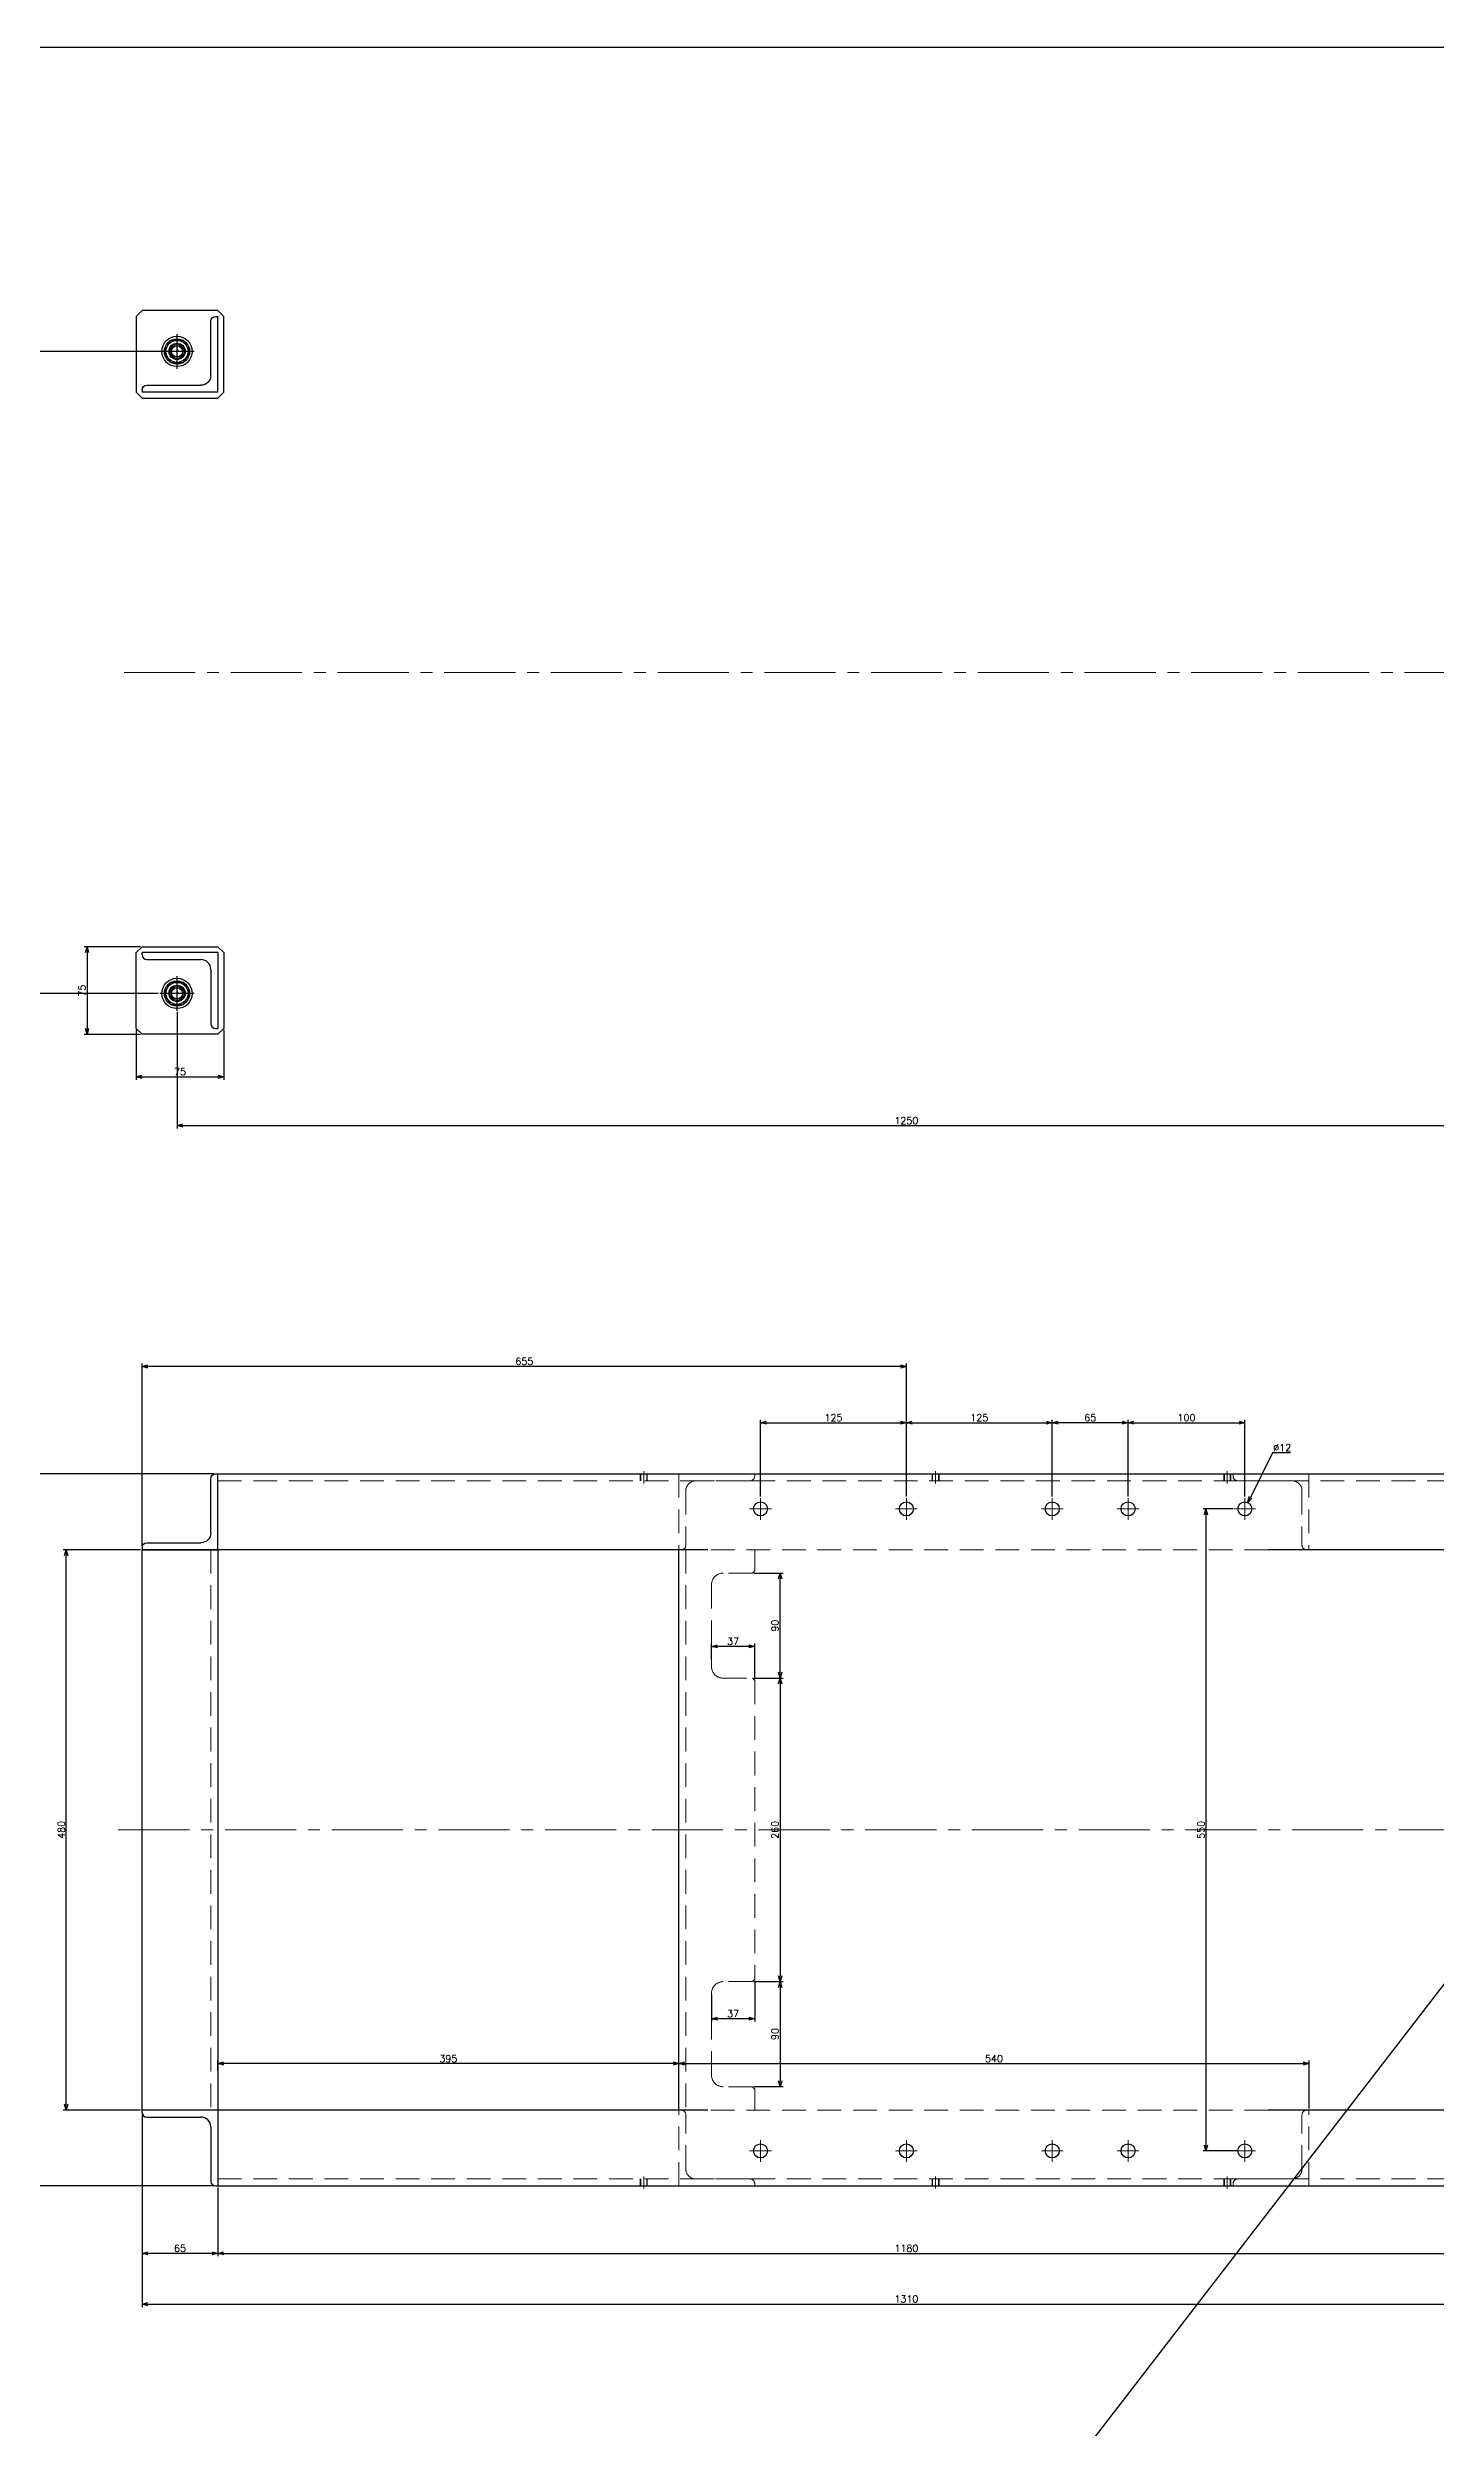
# Model space of a CAD drawing. Header units: millimetres. Extents: x 0 to 49006, y -7876 to 6995.
# Drawn here: x 4357 to 5547, y -2565 to -525 of the extents above; entities that cross this region are included whole.
import ezdxf

# ---------------------------------------------------------------- set-up
doc = ezdxf.new("R2010")
doc.units = ezdxf.units.MM
doc.header["$LTSCALE"] = 3.2
doc.header["$PDMODE"] = 99
doc.header["$PDSIZE"] = 1
doc.linetypes.add('CENTER2', pattern=[28.575, 19.05, -3.175, 3.175, -3.175])
doc.linetypes.add('HIDDEN', pattern=[9.525, 6.35, -3.175])
for name, color, linetype, lineweight in [('01_NORMAL', 7, 'Continuous', 25), ('04_HIDDEN', 2, 'HIDDEN', 13), ('05_CENTER', 4, 'CENTER2', 13), ('08_DIM', 3, 'Continuous', 13)]:
    doc.layers.add(name, color=color, linetype=linetype, lineweight=lineweight)
doc.layers.add('10_DRAFT', color=8, linetype='Continuous', lineweight=0, plot=False)
doc.styles.add('KANJI0', font='txt.shx', dxfattribs={"width": 0.9, "height": 30, "bigfont": 'bigfont'})
doc.styles.add('KSS_TXT', font='txt.shx', dxfattribs={"bigfont": 'extfont2.shx'})
doc.dimstyles.new('KSS_DIM', dxfattribs={"dimscale": 12, "dimtxt": 3, "dimasz": 2.5, "dimexe": 1.25, "dimexo": 0.625, "dimtad": 1, "dimdsep": 46, "dimtxsty": 'KSS_TXT', "dimblk": 'OPEN30', "dimcen": 0, "dimazin": 2, "dimtfac": 0.75, "dimtmove": 0, "dimatfit": 3, "dimldrblk": 'OPEN30', "dimfxl": 1.25, "dimtolj": 1, "dimarcsym": 0})
doc.dimstyles.new('KSS_DIM$3', dxfattribs={"dimscale": 12, "dimtxt": 3, "dimasz": 2.5, "dimexe": 1.25, "dimexo": 0.625, "dimtad": 1, "dimtih": 1, "dimtoh": 1, "dimdsep": 46, "dimtxsty": 'KSS_TXT', "dimblk": 'OPEN30', "dimcen": 0, "dimazin": 2, "dimtfac": 0.75, "dimtofl": 0, "dimtmove": 0, "dimatfit": 3, "dimldrblk": 'OPEN30', "dimfxl": 1.25, "dimtolj": 1, "dimarcsym": 0})

# ---------------------------------------------------------------- blocks, each defined once
blk = doc.blocks.new('A$C402B3D07_1_1')
at = {"color": 0}
for p, q in [((0, 0), (-65, 0)), ((-65, -2), (-65, 0)), ((0, 0), (0, -65)), ((-61, -6), (-14.5, -6)), ((-6, -14.5), (-6, -61)), ((-2, -65), (0, -65))]:
    blk.add_line(p, q, dxfattribs=at)
for centre, radius, start, end in [((-61, -2), 4, 180, 270), ((-14.5, -14.5), 8.5, 0, 90), ((-2, -61), 4, 180, 270)]:
    blk.add_arc(centre, radius, start, end, dxfattribs=at)
blk = doc.blocks.new('A$C64152858_1_1')
at = {"color": 0}
blk.add_line((-820, -180), (-820, 300), dxfattribs=at)
blk.add_line((-35, 300), (-35, 300))
for points in [[(-795, 300), (-1215, 300), (-1215, 365), (-35, 365), (-35, 300), (-315, 300)], [(-795, -180), (-1215, -180), (-1215, -245), (-35, -245), (-35, -180), (-315, -180)]]:
    blk.add_lwpolyline(points, dxfattribs=at)
for points in [[(-1280, 300), (-1215, 300), (-1215, -180), (-1280, -180)], [(-35, 300), (30, 300), (30, -180), (-35, -180)], [(30, 300), (580, 300), (580, 235), (30, 235)], [(340, 235), (405, 235), (405, -115), (340, -115)], [(580, 235), (645, 235), (645, -115), (580, -115)], [(30, -180), (580, -180), (580, -115), (30, -115)]]:
    blk.add_lwpolyline(points, close=True, dxfattribs=at)
for centre in [(-750, 335), (-625, 335), (-500, 335), (-435, 335), (-335, 335), (0, 135), (370, 135), (0, -15), (370, -15), (-750, -215), (-625, -215), (-500, -215), (-435, -215), (-335, -215)]:
    blk.add_circle(centre, 6, dxfattribs=at)
at = {"layer": '04_HIDDEN'}
for p, q in [((-1215, 359), (-35, 359)), ((-853, 359), (-853, 365)), ((-852.5, 359), (-852.5, 365)), ((-847.5, 359), (-847.5, 365)), ((-847, 359), (-847, 365)), ((-603, 359), (-603, 365)), ((-602.5, 359), (-602.5, 365)), ((-597.5, 359), (-597.5, 365)), ((-597, 359), (-597, 365)), ((-353, 359), (-353, 365)), ((-352.5, 359), (-352.5, 365)), ((-347.5, 359), (-347.5, 365)), ((-347, 359), (-347, 365)), ((-103, 359), (-103, 365)), ((-102.5, 359), (-102.5, 365)), ((-97.5, 359), (-97.5, 365)), ((-97, 359), (-97, 365)), ((-1221, 300), (-1221, -180)), ((-814, 300), (-814, -180)), ((-755, 300), (-755, 282)), ((24, 300), (24, -180)), ((-792, 270), (-792, 200)), ((-757, 280), (-782, 280)), ((-755, 282), (-757, 280)), ((30, 241), (580, 241)), ((346, 235), (346, -115)), ((586, 235), (586, -115)), ((-792, -150), (-792, -80)), ((30, -121), (580, -121)), ((-757, -160), (-782, -160)), ((-757, -160), (-755, -162)), ((-755, -162), (-755, -180)), ((-1215, -239), (-35, -239)), ((-853, -239), (-853, -245)), ((-852.5, -239), (-852.5, -245)), ((-847.5, -239), (-847.5, -245)), ((-847, -239), (-847, -245)), ((-603, -239), (-603, -245)), ((-602.5, -239), (-602.5, -245)), ((-597.5, -239), (-597.5, -245)), ((-597, -239), (-597, -245)), ((-353, -239), (-353, -245)), ((-352.5, -239), (-352.5, -245)), ((-347.5, -239), (-347.5, -245)), ((-347, -239), (-347, -245)), ((-103, -239), (-103, -245)), ((-102.5, -239), (-102.5, -245)), ((-97.5, -239), (-97.5, -245)), ((-97, -239), (-97, -245))]:
    blk.add_line(p, q, dxfattribs=at)
for points in [[(-315, 300), (-795, 300)], [(-782, 190), (-757, 190), (-755, 188), (-755, -68), (-757, -70), (-782, -70)], [(-315, -180), (-795, -180)]]:
    blk.add_lwpolyline(points, dxfattribs=at)
for centre, start, end in [((-782, 270), 90, 180), ((-782, 200), 180, 270), ((-782, -80), 90, 180), ((-782, -150), 180, 270)]:
    blk.add_arc(centre, 10, start, end, dxfattribs=at)
at = {"layer": '05_CENTER'}
for p, q in [((-850, 356.8), (-850, 367.2)), ((-600, 356.8), (-600, 367.2)), ((-350, 356.8), (-350, 367.2)), ((-100, 356.8), (-100, 367.2)), ((-740.7, 335), (-759.3, 335)), ((-750, 325.7), (-750, 344.3)), ((-615.7, 335), (-634.3, 335)), ((-625, 325.7), (-625, 344.3)), ((-490.7, 335), (-509.3, 335)), ((-500, 325.7), (-500, 344.3)), ((-425.7, 335), (-444.3, 335)), ((-435, 325.7), (-435, 344.3)), ((-325.7, 335), (-344.3, 335)), ((-335, 325.7), (-335, 344.3)), ((0, 125.7), (0, 144.3)), ((370, 125.7), (370, 144.3)), ((9.3, 135), (-9.3, 135)), ((379.3, 135), (360.7, 135)), ((-1300.3, 60), (668.5, 60)), ((9.3, -15), (-9.3, -15)), ((0, -24.3), (0, -5.7)), ((379.3, -15), (360.7, -15)), ((370, -24.3), (370, -5.7)), ((-740.7, -215), (-759.3, -215)), ((-750, -205.7), (-750, -224.3)), ((-615.7, -215), (-634.3, -215)), ((-625, -205.7), (-625, -224.3)), ((-490.7, -215), (-509.3, -215)), ((-500, -205.7), (-500, -224.3)), ((-425.7, -215), (-444.3, -215)), ((-435, -205.7), (-435, -224.3)), ((-325.7, -215), (-344.3, -215)), ((-335, -205.7), (-335, -224.3)), ((-850, -236.8), (-850, -247.2)), ((-600, -236.8), (-600, -247.2)), ((-350, -236.8), (-350, -247.2)), ((-100, -236.8), (-100, -247.2))]:
    blk.add_line(p, q, dxfattribs=at)
at = {"rotation": 180}
for p in [(-35, 300), (580, 235)]:
    blk.add_blockref('A$C402B3D07_1_1', p, dxfattribs=at)
at = {"xscale": -1}
for p in [(580, -115), (-35, -180)]:
    blk.add_blockref('A$C402B3D07_1_1', p, dxfattribs=at)
at = {"layer": '01_NORMAL', "xscale": -1, "rotation": 180}
blk.add_blockref('A$C402B3D07_1_1', (-1215, 300), dxfattribs=at)
at = {"layer": '01_NORMAL'}
blk.add_blockref('A$C402B3D07_1_1', (-1215, -180), dxfattribs=at)
at = {"layer": '04_HIDDEN', "xscale": -1}
blk.add_blockref('A$C402B3D07_1_1', (-820, 365), dxfattribs=at)
at = {"layer": '04_HIDDEN'}
blk.add_blockref('A$C402B3D07_1_1', (-280, 365), dxfattribs=at)
at = {"layer": '04_HIDDEN', "rotation": 180}
blk.add_blockref('A$C402B3D07_1_1', (-820, -245), dxfattribs=at)
at = {"layer": '04_HIDDEN', "xscale": -1, "rotation": 180}
blk.add_blockref('A$C402B3D07_1_1', (-280, -245), dxfattribs=at)
blk = doc.blocks.new('12b_1_1_1_1')
at = {"color": 0, "linetype": 'CENTER2'}
for p, q in [((14.8, 0), (-14.8, 0)), ((0, -14.8), (0, 14.8))]:
    blk.add_line(p, q, dxfattribs=at)
at = {"color": 0}
for p, q in [((-5.5, 9.5), (-10.9, 0)), ((-10.9, 0), (-5.5, -9.5)), ((5.5, 9.5), (-5.5, 9.5)), ((11, 0), (5.5, 9.5)), ((5.5, -9.5), (11, 0)), ((-5.5, -9.5), (5.5, -9.5))]:
    blk.add_line(p, q, dxfattribs=at)
for radius in [13, 10.8, 9.48, 6, 4.75]:
    blk.add_circle((0, 0), radius, dxfattribs=at)
at = {"layer": '10_DRAFT', "linetype": 'CENTER2', "style": 'KANJI0', "width": 0.82}
blk.add_text('Ｍ１２', height=1.5, dxfattribs=at).set_placement((0.3, 0.1))
blk = doc.blocks.new('A$C61410F50_1_1')
at = {"color": 0}
for points in [[(-30, 510), (35, 510), (40, 515), (40, 580), (35, 585), (-30, 585), (-35, 580), (-35, 515)], [(1215, 510), (1280, 510), (1285, 515), (1285, 580), (1280, 585), (1215, 585), (1210, 580), (1210, 515)], [(1830, 445), (1895, 445), (1900, 450), (1900, 515), (1895, 520), (1830, 520), (1825, 515), (1825, 450)], [(1830, 105), (1895, 105), (1900, 100), (1900, 35), (1895, 30), (1830, 30), (1825, 35), (1825, 100)], [(-30, 40), (35, 40), (40, 35), (40, -30), (35, -35), (-30, -35), (-35, -30), (-35, 35)], [(1215, 40), (1280, 40), (1285, 35), (1285, -30), (1280, -35), (1215, -35), (1210, -30), (1210, 35)]]:
    blk.add_lwpolyline(points, close=True, dxfattribs=at)
for centre in [(0, 550), (1250, 550), (1865, 485), (1865, 65), (0, 0), (1250, 0)]:
    blk.add_circle(centre, 7, dxfattribs=at)
at = {"layer": '05_CENTER'}
for p, q in [((0, 560.3), (0, 539.7)), ((1250, 560.3), (1250, 539.7)), ((10.3, 550), (-10.3, 550)), ((1260.3, 550), (1239.7, 550)), ((1865, 495.3), (1865, 474.7)), ((1875.3, 485), (1854.7, 485)), ((-45.3, 275), (1898.5, 275)), ((1875.3, 65), (1854.7, 65)), ((1865, 54.7), (1865, 75.3)), ((10.3, 0), (-10.3, 0)), ((0, -10.3), (0, 10.3)), ((1250, -10.3), (1250, 10.3)), ((1260.3, 0), (1239.7, 0))]:
    blk.add_line(p, q, dxfattribs=at)
at = {"xscale": -1, "rotation": 180}
blk.add_blockref('A$C402B3D07_1_1', (35, 515), dxfattribs=at)
at = {"rotation": 180}
for p in [(1215, 515), (1830, 450)]:
    blk.add_blockref('A$C402B3D07_1_1', p, dxfattribs=at)
at = {"xscale": -1}
for p in [(1830, 100), (1215, 35)]:
    blk.add_blockref('A$C402B3D07_1_1', p, dxfattribs=at)
blk.add_blockref('A$C402B3D07_1_1', (35, 35))
blk = doc.blocks.new('_Open30')
at = {"color": 0, "linetype": 'ByBlock', "lineweight": -2}
for p, q in [((-1, 0.27), (0, 0)), ((0, 0), (-1, -0.27)), ((0, 0), (-1, 0))]:
    blk.add_line(p, q, dxfattribs=at)
blk = doc.blocks.new('*D900')
at = {"layer": '08_DIM', "color": 0, "lineweight": -2, "transparency": 16777216}
for p, q in [((4456.7, -785.5), (4341.2, -785.5)), ((4343.7, -1330.5), (4343.7, -790.5)), ((4452.2, -1335.5), (4341.2, -1335.5))]:
    blk.add_line(p, q, dxfattribs=at)
at = {"layer": 'Defpoints', "color": 0, "transparency": 16777216}
for p in [(4343.7, -785.5), (4457.9, -785.5), (4453.5, -1335.5)]:
    blk.add_point(p, dxfattribs=at)
at = {"layer": '08_DIM', "color": 0, "lineweight": -2, "transparency": 16777216, "xscale": 5, "yscale": 5, "zscale": 5}
for p, rotation in [((4343.7, -785.5), 90), ((4343.7, -1335.5), 270)]:
    blk.add_blockref('_Open30', p, dxfattribs=dict(at, rotation=rotation))
at = {"layer": '08_DIM', "color": 0, "transparency": 16777216, "insert": (4339.5, -1060.5), "char_height": 6, "attachment_point": 5, "rotation": 90, "style": 'KSS_TXT'}
blk.add_mtext('\\A1;550', dxfattribs=at)
blk = doc.blocks.new('*D901')
at = {"layer": '08_DIM', "color": 0, "lineweight": -2, "transparency": 16777216}
for p, q in [((4468.3, -1351.5), (4468.3, -1451.1)), ((5718.3, -1347), (5718.3, -1451.1)), ((4473.3, -1448.6), (5713.3, -1448.6))]:
    blk.add_line(p, q, dxfattribs=at)
at = {"layer": 'Defpoints', "color": 0, "transparency": 16777216}
for p in [(5718.3, -1345.8), (4468.3, -1350.2), (5718.3, -1448.6)]:
    blk.add_point(p, dxfattribs=at)
at = {"layer": '08_DIM', "color": 0, "lineweight": -2, "transparency": 16777216, "xscale": 5, "yscale": 5, "zscale": 5, "rotation": 180}
blk.add_blockref('_Open30', (4468.3, -1448.6), dxfattribs=at)
at = {"layer": '08_DIM', "color": 0, "lineweight": -2, "transparency": 16777216, "xscale": 5, "yscale": 5, "zscale": 5}
blk.add_blockref('_Open30', (5718.3, -1448.6), dxfattribs=at)
at = {"layer": '08_DIM', "color": 0, "transparency": 16777216, "insert": (5093.3, -1444.4), "char_height": 6, "attachment_point": 5, "style": 'KSS_TXT'}
blk.add_mtext('\\A1;1250', dxfattribs=at)
blk = doc.blocks.new('*D904')
at = {"layer": '08_DIM', "color": 0, "lineweight": -2, "transparency": 16777216}
for p, q in [((4437, -1295.5), (4388.7, -1295.5)), ((4391.2, -1300.5), (4391.2, -1365.5)), ((4437, -1370.5), (4388.7, -1370.5))]:
    blk.add_line(p, q, dxfattribs=at)
at = {"layer": 'Defpoints', "color": 0, "transparency": 16777216}
for p in [(4438.3, -1295.5), (4391.2, -1370.5), (4438.3, -1370.5)]:
    blk.add_point(p, dxfattribs=at)
at = {"layer": '08_DIM', "color": 0, "lineweight": -2, "transparency": 16777216, "xscale": 5, "yscale": 5, "zscale": 5}
for p, rotation in [((4391.2, -1295.5), 90), ((4391.2, -1370.5), 270)]:
    blk.add_blockref('_Open30', p, dxfattribs=dict(at, rotation=rotation))
at = {"layer": '08_DIM', "color": 0, "transparency": 16777216, "insert": (4386.9, -1333), "char_height": 6, "attachment_point": 5, "rotation": 90, "style": 'KSS_TXT'}
blk.add_mtext('\\A1;75', dxfattribs=at)
blk = doc.blocks.new('*D905')
at = {"layer": '08_DIM', "color": 0, "lineweight": -2, "transparency": 16777216}
for p, q in [((4433.3, -1366.7), (4433.3, -1409.4)), ((4508.3, -1366.7), (4508.3, -1409.4)), ((4438.3, -1406.9), (4503.3, -1406.9))]:
    blk.add_line(p, q, dxfattribs=at)
at = {"layer": 'Defpoints', "color": 0, "transparency": 16777216}
for p in [(4433.3, -1365.5), (4508.3, -1365.5), (4508.3, -1406.9)]:
    blk.add_point(p, dxfattribs=at)
at = {"layer": '08_DIM', "color": 0, "lineweight": -2, "transparency": 16777216, "xscale": 5, "yscale": 5, "zscale": 5, "rotation": 180}
blk.add_blockref('_Open30', (4433.3, -1406.9), dxfattribs=at)
at = {"layer": '08_DIM', "color": 0, "lineweight": -2, "transparency": 16777216, "xscale": 5, "yscale": 5, "zscale": 5}
blk.add_blockref('_Open30', (4508.3, -1406.9), dxfattribs=at)
at = {"layer": '08_DIM', "color": 0, "transparency": 16777216, "insert": (4470.8, -1402.6), "char_height": 6, "attachment_point": 5, "style": 'KSS_TXT'}
blk.add_mtext('\\A1;75', dxfattribs=at)
blk = doc.blocks.new('*D906')
at = {"layer": '08_DIM', "color": 0, "lineweight": -2, "transparency": 16777216}
for p, q in [((4437, -1812), (4370.8, -1812)), ((4373.3, -2287), (4373.3, -1817)), ((4437, -2292), (4370.8, -2292))]:
    blk.add_line(p, q, dxfattribs=at)
at = {"layer": 'Defpoints', "color": 0, "transparency": 16777216}
for p in [(4373.3, -1812), (4438.3, -1812), (4438.3, -2292)]:
    blk.add_point(p, dxfattribs=at)
at = {"layer": '08_DIM', "color": 0, "lineweight": -2, "transparency": 16777216, "xscale": 5, "yscale": 5, "zscale": 5}
for p, rotation in [((4373.3, -1812), 90), ((4373.3, -2292), 270)]:
    blk.add_blockref('_Open30', p, dxfattribs=dict(at, rotation=rotation))
at = {"layer": '08_DIM', "color": 0, "transparency": 16777216, "insert": (4369.1, -2052), "char_height": 6, "attachment_point": 5, "rotation": 90, "style": 'KSS_TXT'}
blk.add_mtext('\\A1;480', dxfattribs=at)
blk = doc.blocks.new('*D907')
at = {"layer": '08_DIM', "color": 0, "lineweight": -2, "transparency": 16777216}
for p, q in [((4500, -1747), (4310.8, -1747)), ((4313.3, -2352), (4313.3, -1752)), ((4500, -2357), (4310.8, -2357))]:
    blk.add_line(p, q, dxfattribs=at)
at = {"layer": 'Defpoints', "color": 0, "transparency": 16777216}
for p in [(4313.3, -1747), (4501.3, -1747), (4501.3, -2357)]:
    blk.add_point(p, dxfattribs=at)
at = {"layer": '08_DIM', "color": 0, "lineweight": -2, "transparency": 16777216, "xscale": 5, "yscale": 5, "zscale": 5}
for p, rotation in [((4313.3, -1747), 90), ((4313.3, -2357), 270)]:
    blk.add_blockref('_Open30', p, dxfattribs=dict(at, rotation=rotation))
at = {"layer": '08_DIM', "color": 0, "transparency": 16777216, "insert": (4309, -2052), "char_height": 6, "attachment_point": 5, "rotation": 90, "style": 'KSS_TXT'}
blk.add_mtext('\\A1;610', dxfattribs=at)
blk = doc.blocks.new('*D908')
at = {"layer": '08_DIM', "color": 0, "lineweight": -2, "transparency": 16777216}
for p, q in [((5373, -1777), (5347.5, -1777)), ((5350, -1782), (5350, -2322)), ((5376.3, -2327), (5347.5, -2327))]:
    blk.add_line(p, q, dxfattribs=at)
at = {"layer": 'Defpoints', "color": 0, "transparency": 16777216}
for p in [(5374.3, -1777), (5350, -2327), (5377.6, -2327)]:
    blk.add_point(p, dxfattribs=at)
at = {"layer": '08_DIM', "color": 0, "lineweight": -2, "transparency": 16777216, "xscale": 5, "yscale": 5, "zscale": 5}
for p, rotation in [((5350, -1777), 90), ((5350, -2327), 270)]:
    blk.add_blockref('_Open30', p, dxfattribs=dict(at, rotation=rotation))
at = {"layer": '08_DIM', "color": 0, "transparency": 16777216, "insert": (5345.8, -2052), "char_height": 6, "attachment_point": 5, "rotation": 90, "style": 'KSS_TXT'}
blk.add_mtext('\\A1;550', dxfattribs=at)
blk = doc.blocks.new('*D909')
at = {"layer": '08_DIM', "color": 0, "lineweight": -2, "transparency": 16777216}
for p, q in [((4968.3, -1766.4), (4968.3, -1700.7)), ((4973.3, -1703.2), (5088.3, -1703.2)), ((5093.3, -1766.4), (5093.3, -1700.7))]:
    blk.add_line(p, q, dxfattribs=at)
at = {"layer": 'Defpoints', "color": 0, "transparency": 16777216}
for p in [(5093.3, -1703.2), (4968.3, -1767.7), (5093.3, -1767.7)]:
    blk.add_point(p, dxfattribs=at)
at = {"layer": '08_DIM', "color": 0, "lineweight": -2, "transparency": 16777216, "xscale": 5, "yscale": 5, "zscale": 5, "rotation": 180}
blk.add_blockref('_Open30', (4968.3, -1703.2), dxfattribs=at)
at = {"layer": '08_DIM', "color": 0, "lineweight": -2, "transparency": 16777216, "xscale": 5, "yscale": 5, "zscale": 5}
blk.add_blockref('_Open30', (5093.3, -1703.2), dxfattribs=at)
at = {"layer": '08_DIM', "color": 0, "transparency": 16777216, "insert": (5030.8, -1699), "char_height": 6, "attachment_point": 5, "style": 'KSS_TXT'}
blk.add_mtext('\\A1;125', dxfattribs=at)
blk = doc.blocks.new('*D910')
at = {"layer": '08_DIM', "color": 0, "lineweight": -2, "transparency": 16777216}
for p, q in [((5093.3, -1766.4), (5093.3, -1700.7)), ((5098.3, -1703.2), (5213.3, -1703.2)), ((5218.3, -1766.4), (5218.3, -1700.7))]:
    blk.add_line(p, q, dxfattribs=at)
at = {"layer": 'Defpoints', "color": 0, "transparency": 16777216}
for p in [(5218.3, -1703.2), (5093.3, -1767.7), (5218.3, -1767.7)]:
    blk.add_point(p, dxfattribs=at)
at = {"layer": '08_DIM', "color": 0, "lineweight": -2, "transparency": 16777216, "xscale": 5, "yscale": 5, "zscale": 5, "rotation": 180}
blk.add_blockref('_Open30', (5093.3, -1703.2), dxfattribs=at)
at = {"layer": '08_DIM', "color": 0, "lineweight": -2, "transparency": 16777216, "xscale": 5, "yscale": 5, "zscale": 5}
blk.add_blockref('_Open30', (5218.3, -1703.2), dxfattribs=at)
at = {"layer": '08_DIM', "color": 0, "transparency": 16777216, "insert": (5155.8, -1699), "char_height": 6, "attachment_point": 5, "style": 'KSS_TXT'}
blk.add_mtext('\\A1;125', dxfattribs=at)
blk = doc.blocks.new('*D911')
at = {"layer": '08_DIM', "color": 0, "lineweight": -2, "transparency": 16777216}
for p, q in [((4438.3, -1808.8), (4438.3, -1652.5)), ((5088.3, -1655), (4443.3, -1655)), ((5093.3, -1766.4), (5093.3, -1652.5))]:
    blk.add_line(p, q, dxfattribs=at)
at = {"layer": 'Defpoints', "color": 0, "transparency": 16777216}
for p in [(4438.3, -1655), (5093.3, -1767.7), (4438.3, -1810)]:
    blk.add_point(p, dxfattribs=at)
at = {"layer": '08_DIM', "color": 0, "lineweight": -2, "transparency": 16777216, "xscale": 5, "yscale": 5, "zscale": 5, "rotation": 180}
blk.add_blockref('_Open30', (4438.3, -1655), dxfattribs=at)
at = {"layer": '08_DIM', "color": 0, "lineweight": -2, "transparency": 16777216, "xscale": 5, "yscale": 5, "zscale": 5}
blk.add_blockref('_Open30', (5093.3, -1655), dxfattribs=at)
at = {"layer": '08_DIM', "color": 0, "transparency": 16777216, "insert": (4765.8, -1650.7), "char_height": 6, "attachment_point": 5, "style": 'KSS_TXT'}
blk.add_mtext('\\A1;655', dxfattribs=at)
blk = doc.blocks.new('*D912')
at = {"layer": '08_DIM', "color": 0, "lineweight": -2, "transparency": 16777216}
for p, q in [((4438.3, -2295.3), (4438.3, -2417.3)), ((4503.3, -2358.3), (4503.3, -2417.3)), ((4498.3, -2414.8), (4443.3, -2414.8))]:
    blk.add_line(p, q, dxfattribs=at)
at = {"layer": 'Defpoints', "color": 0, "transparency": 16777216}
for p in [(4438.3, -2294), (4503.3, -2357), (4438.3, -2414.8)]:
    blk.add_point(p, dxfattribs=at)
at = {"layer": '08_DIM', "color": 0, "lineweight": -2, "transparency": 16777216, "xscale": 5, "yscale": 5, "zscale": 5, "rotation": 180}
blk.add_blockref('_Open30', (4438.3, -2414.8), dxfattribs=at)
at = {"layer": '08_DIM', "color": 0, "lineweight": -2, "transparency": 16777216, "xscale": 5, "yscale": 5, "zscale": 5}
blk.add_blockref('_Open30', (4503.3, -2414.8), dxfattribs=at)
at = {"layer": '08_DIM', "color": 0, "transparency": 16777216, "insert": (4470.8, -2410.5), "char_height": 6, "attachment_point": 5, "style": 'KSS_TXT'}
blk.add_mtext('\\A1;65', dxfattribs=at)
blk = doc.blocks.new('*D913')
at = {"layer": '08_DIM', "color": 0, "lineweight": -2, "transparency": 16777216}
for p, q in [((4503.3, -2358.3), (4503.3, -2417.3)), ((5683.3, -2358.3), (5683.3, -2417.3)), ((4508.3, -2414.8), (5678.3, -2414.8))]:
    blk.add_line(p, q, dxfattribs=at)
at = {"layer": 'Defpoints', "color": 0, "transparency": 16777216}
for p in [(4503.3, -2357), (5683.3, -2357), (5683.3, -2414.8)]:
    blk.add_point(p, dxfattribs=at)
at = {"layer": '08_DIM', "color": 0, "lineweight": -2, "transparency": 16777216, "xscale": 5, "yscale": 5, "zscale": 5, "rotation": 180}
blk.add_blockref('_Open30', (4503.3, -2414.8), dxfattribs=at)
at = {"layer": '08_DIM', "color": 0, "lineweight": -2, "transparency": 16777216, "xscale": 5, "yscale": 5, "zscale": 5}
blk.add_blockref('_Open30', (5683.3, -2414.8), dxfattribs=at)
at = {"layer": '08_DIM', "color": 0, "transparency": 16777216, "insert": (5093.3, -2410.5), "char_height": 6, "attachment_point": 5, "style": 'KSS_TXT'}
blk.add_mtext('\\A1;1180', dxfattribs=at)
blk = doc.blocks.new('*D914')
at = {"layer": '08_DIM', "color": 0, "lineweight": -2, "transparency": 16777216}
for p, q in [((4438.3, -2295.3), (4438.3, -2460.8)), ((5748.3, -2295.3), (5748.3, -2460.8)), ((4443.3, -2458.3), (5743.3, -2458.3))]:
    blk.add_line(p, q, dxfattribs=at)
at = {"layer": 'Defpoints', "color": 0, "transparency": 16777216}
for p in [(4438.3, -2294), (5748.3, -2294), (5748.3, -2458.3)]:
    blk.add_point(p, dxfattribs=at)
at = {"layer": '08_DIM', "color": 0, "lineweight": -2, "transparency": 16777216, "xscale": 5, "yscale": 5, "zscale": 5, "rotation": 180}
blk.add_blockref('_Open30', (4438.3, -2458.3), dxfattribs=at)
at = {"layer": '08_DIM', "color": 0, "lineweight": -2, "transparency": 16777216, "xscale": 5, "yscale": 5, "zscale": 5}
blk.add_blockref('_Open30', (5748.3, -2458.3), dxfattribs=at)
at = {"layer": '08_DIM', "color": 0, "transparency": 16777216, "insert": (5093.3, -2454), "char_height": 6, "attachment_point": 5, "style": 'KSS_TXT'}
blk.add_mtext('\\A1;1310', dxfattribs=at)
blk = doc.blocks.new('*D926')
at = {"layer": '08_DIM', "color": 0, "lineweight": -2, "transparency": 16777216}
for p, q in [((5407.1, -1728.9), (5388.1, -1767.2)), ((5422.3, -1728.9), (5407.1, -1728.9))]:
    blk.add_line(p, q, dxfattribs=at)
at = {"layer": 'Defpoints', "color": 0, "transparency": 16777216}
for p in [(5385.9, -1771.6), (5380.6, -1782.4)]:
    blk.add_point(p, dxfattribs=at)
at = {"layer": '08_DIM', "color": 0, "lineweight": -2, "transparency": 16777216, "xscale": 5, "yscale": 5, "zscale": 5, "rotation": 243.6418526411408}
blk.add_blockref('_Open30', (5385.9, -1771.6), dxfattribs=at)
at = {"layer": '08_DIM', "color": 0, "transparency": 16777216, "insert": (5415.3, -1724.7), "char_height": 6, "attachment_point": 5, "style": 'KSS_TXT'}
blk.add_mtext('\\A1;%%C12', dxfattribs=at)
blk = doc.blocks.new('*D935')
at = {"layer": '08_DIM', "color": 0, "lineweight": -2, "transparency": 16777216}
for p, q in [((4898.3, -2256.9), (4898.3, -2249.6)), ((4903.3, -2252.1), (5433.3, -2252.1)), ((5438.3, -2290.8), (5438.3, -2249.6))]:
    blk.add_line(p, q, dxfattribs=at)
at = {"layer": 'Defpoints', "color": 0, "transparency": 16777216}
for p in [(4898.3, -2258.1), (5438.3, -2252.1), (5438.3, -2292)]:
    blk.add_point(p, dxfattribs=at)
at = {"layer": '08_DIM', "color": 0, "lineweight": -2, "transparency": 16777216, "xscale": 5, "yscale": 5, "zscale": 5, "rotation": 180}
blk.add_blockref('_Open30', (4898.3, -2252.1), dxfattribs=at)
at = {"layer": '08_DIM', "color": 0, "lineweight": -2, "transparency": 16777216, "xscale": 5, "yscale": 5, "zscale": 5}
blk.add_blockref('_Open30', (5438.3, -2252.1), dxfattribs=at)
at = {"layer": '08_DIM', "color": 0, "transparency": 16777216, "insert": (5168.3, -2247.9), "char_height": 6, "attachment_point": 5, "style": 'KSS_TXT'}
blk.add_mtext('\\A1;540', dxfattribs=at)
blk = doc.blocks.new('*D936')
at = {"layer": '08_DIM', "color": 0, "lineweight": -2, "transparency": 16777216}
for p, q in [((4503.3, -2257.9), (4503.3, -2249.6)), ((4893.3, -2252.1), (4508.3, -2252.1)), ((4898.3, -2256.9), (4898.3, -2249.6))]:
    blk.add_line(p, q, dxfattribs=at)
at = {"layer": 'Defpoints', "color": 0, "transparency": 16777216}
for p in [(4503.3, -2252.1), (4503.3, -2259.1), (4898.3, -2258.1)]:
    blk.add_point(p, dxfattribs=at)
at = {"layer": '08_DIM', "color": 0, "lineweight": -2, "transparency": 16777216, "xscale": 5, "yscale": 5, "zscale": 5, "rotation": 180}
blk.add_blockref('_Open30', (4503.3, -2252.1), dxfattribs=at)
at = {"layer": '08_DIM', "color": 0, "lineweight": -2, "transparency": 16777216, "xscale": 5, "yscale": 5, "zscale": 5}
blk.add_blockref('_Open30', (4898.3, -2252.1), dxfattribs=at)
at = {"layer": '08_DIM', "color": 0, "transparency": 16777216, "insert": (4700.8, -2247.9), "char_height": 6, "attachment_point": 5, "style": 'KSS_TXT'}
blk.add_mtext('\\A1;395', dxfattribs=at)
blk = doc.blocks.new('*D994')
at = {"layer": '08_DIM', "color": 0, "lineweight": -2, "transparency": 16777216}
for p, q in [((5218.3, -1766.4), (5218.3, -1700.7)), ((5278.3, -1703.2), (5223.3, -1703.2)), ((5283.3, -1766.4), (5283.3, -1700.7))]:
    blk.add_line(p, q, dxfattribs=at)
at = {"layer": 'Defpoints', "color": 0, "transparency": 16777216}
for p in [(5218.3, -1703.2), (5218.3, -1767.7), (5283.3, -1767.7)]:
    blk.add_point(p, dxfattribs=at)
at = {"layer": '08_DIM', "color": 0, "lineweight": -2, "transparency": 16777216, "xscale": 5, "yscale": 5, "zscale": 5, "rotation": 180}
blk.add_blockref('_Open30', (5218.3, -1703.2), dxfattribs=at)
at = {"layer": '08_DIM', "color": 0, "lineweight": -2, "transparency": 16777216, "xscale": 5, "yscale": 5, "zscale": 5}
blk.add_blockref('_Open30', (5283.3, -1703.2), dxfattribs=at)
at = {"layer": '08_DIM', "color": 0, "transparency": 16777216, "insert": (5250.8, -1699), "char_height": 6, "attachment_point": 5, "style": 'KSS_TXT'}
blk.add_mtext('\\A1;65', dxfattribs=at)
blk = doc.blocks.new('*D995')
at = {"layer": '08_DIM', "color": 0, "lineweight": -2, "transparency": 16777216}
for p, q in [((5283.3, -1766.4), (5283.3, -1700.7)), ((5288.3, -1703.2), (5378.3, -1703.2)), ((5383.3, -1766.4), (5383.3, -1700.7))]:
    blk.add_line(p, q, dxfattribs=at)
at = {"layer": 'Defpoints', "color": 0, "transparency": 16777216}
for p in [(5383.3, -1703.2), (5283.3, -1767.7), (5383.3, -1767.7)]:
    blk.add_point(p, dxfattribs=at)
at = {"layer": '08_DIM', "color": 0, "lineweight": -2, "transparency": 16777216, "xscale": 5, "yscale": 5, "zscale": 5, "rotation": 180}
blk.add_blockref('_Open30', (5283.3, -1703.2), dxfattribs=at)
at = {"layer": '08_DIM', "color": 0, "lineweight": -2, "transparency": 16777216, "xscale": 5, "yscale": 5, "zscale": 5}
blk.add_blockref('_Open30', (5383.3, -1703.2), dxfattribs=at)
at = {"layer": '08_DIM', "color": 0, "transparency": 16777216, "insert": (5333.3, -1699), "char_height": 6, "attachment_point": 5, "style": 'KSS_TXT'}
blk.add_mtext('\\A1;100', dxfattribs=at)
blk = doc.blocks.new('*D1180')
at = {"layer": '08_DIM', "color": 0, "lineweight": -2, "transparency": 16777216}
for p, q in [((4962.5, -1832), (4987.6, -1832)), ((4985.1, -1917), (4985.1, -1837)), ((4962.5, -1922), (4987.6, -1922))]:
    blk.add_line(p, q, dxfattribs=at)
at = {"layer": 'Defpoints', "color": 0, "transparency": 16777216}
for p in [(4961.3, -1832), (4985.1, -1832), (4961.3, -1922)]:
    blk.add_point(p, dxfattribs=at)
at = {"layer": '08_DIM', "color": 0, "lineweight": -2, "transparency": 16777216, "xscale": 5, "yscale": 5, "zscale": 5}
for p, rotation in [((4985.1, -1832), 90), ((4985.1, -1922), 270)]:
    blk.add_blockref('_Open30', p, dxfattribs=dict(at, rotation=rotation))
at = {"layer": '08_DIM', "color": 0, "transparency": 16777216, "insert": (4980.8, -1877), "char_height": 6, "attachment_point": 5, "rotation": 90, "style": 'KSS_TXT'}
blk.add_mtext('\\A1;90', dxfattribs=at)
blk = doc.blocks.new('*D1181')
at = {"layer": '08_DIM', "color": 0, "lineweight": -2, "transparency": 16777216}
for p, q in [((4962.5, -1922), (4987.6, -1922)), ((4985.1, -1927), (4985.1, -2177)), ((4962.5, -2182), (4987.6, -2182))]:
    blk.add_line(p, q, dxfattribs=at)
at = {"layer": 'Defpoints', "color": 0, "transparency": 16777216}
for p in [(4961.3, -1922), (4961.3, -2182), (4985.1, -2182)]:
    blk.add_point(p, dxfattribs=at)
at = {"layer": '08_DIM', "color": 0, "lineweight": -2, "transparency": 16777216, "xscale": 5, "yscale": 5, "zscale": 5}
for p, rotation in [((4985.1, -1922), 90), ((4985.1, -2182), 270)]:
    blk.add_blockref('_Open30', p, dxfattribs=dict(at, rotation=rotation))
at = {"layer": '08_DIM', "color": 0, "transparency": 16777216, "insert": (4980.8, -2052), "char_height": 6, "attachment_point": 5, "rotation": 90, "style": 'KSS_TXT'}
blk.add_mtext('\\A1;260', dxfattribs=at)
blk = doc.blocks.new('*D1182')
at = {"layer": '08_DIM', "color": 0, "lineweight": -2, "transparency": 16777216}
for p, q in [((4926.3, -1905.8), (4926.3, -1892.3)), ((4958.3, -1894.8), (4931.3, -1894.8)), ((4963.3, -1922.8), (4963.3, -1892.3))]:
    blk.add_line(p, q, dxfattribs=at)
at = {"layer": 'Defpoints', "color": 0, "transparency": 16777216}
for p in [(4926.3, -1894.8), (4926.3, -1907), (4963.3, -1924)]:
    blk.add_point(p, dxfattribs=at)
at = {"layer": '08_DIM', "color": 0, "lineweight": -2, "transparency": 16777216, "xscale": 5, "yscale": 5, "zscale": 5, "rotation": 180}
blk.add_blockref('_Open30', (4926.3, -1894.8), dxfattribs=at)
at = {"layer": '08_DIM', "color": 0, "lineweight": -2, "transparency": 16777216, "xscale": 5, "yscale": 5, "zscale": 5}
blk.add_blockref('_Open30', (4963.3, -1894.8), dxfattribs=at)
at = {"layer": '08_DIM', "color": 0, "transparency": 16777216, "insert": (4944.8, -1890.5), "char_height": 6, "attachment_point": 5, "style": 'KSS_TXT'}
blk.add_mtext('\\A1;37', dxfattribs=at)
blk = doc.blocks.new('*D1183')
at = {"layer": '08_DIM', "color": 0, "lineweight": -2, "transparency": 16777216}
for p, q in [((4962.5, -2182), (4987.6, -2182)), ((4985.1, -2187), (4985.1, -2267)), ((4962.5, -2272), (4987.6, -2272))]:
    blk.add_line(p, q, dxfattribs=at)
at = {"layer": 'Defpoints', "color": 0, "transparency": 16777216}
for p in [(4961.3, -2182), (4961.3, -2272), (4985.1, -2272)]:
    blk.add_point(p, dxfattribs=at)
at = {"layer": '08_DIM', "color": 0, "lineweight": -2, "transparency": 16777216, "xscale": 5, "yscale": 5, "zscale": 5}
for p, rotation in [((4985.1, -2182), 90), ((4985.1, -2272), 270)]:
    blk.add_blockref('_Open30', p, dxfattribs=dict(at, rotation=rotation))
at = {"layer": '08_DIM', "color": 0, "transparency": 16777216, "insert": (4980.8, -2227), "char_height": 6, "attachment_point": 5, "rotation": 90, "style": 'KSS_TXT'}
blk.add_mtext('\\A1;90', dxfattribs=at)
blk = doc.blocks.new('*D1184')
at = {"layer": '08_DIM', "color": 0, "lineweight": -2, "transparency": 16777216}
for p, q in [((4963.3, -2181.3), (4963.3, -2216.3)), ((4926.3, -2193.3), (4926.3, -2216.3)), ((4958.3, -2213.8), (4931.3, -2213.8))]:
    blk.add_line(p, q, dxfattribs=at)
at = {"layer": 'Defpoints', "color": 0, "transparency": 16777216}
for p in [(4963.3, -2180), (4926.3, -2192), (4926.3, -2213.8)]:
    blk.add_point(p, dxfattribs=at)
at = {"layer": '08_DIM', "color": 0, "lineweight": -2, "transparency": 16777216, "xscale": 5, "yscale": 5, "zscale": 5, "rotation": 180}
blk.add_blockref('_Open30', (4926.3, -2213.8), dxfattribs=at)
at = {"layer": '08_DIM', "color": 0, "lineweight": -2, "transparency": 16777216, "xscale": 5, "yscale": 5, "zscale": 5}
blk.add_blockref('_Open30', (4963.3, -2213.8), dxfattribs=at)
at = {"layer": '08_DIM', "color": 0, "transparency": 16777216, "insert": (4944.8, -2209.5), "char_height": 6, "attachment_point": 5, "style": 'KSS_TXT'}
blk.add_mtext('\\A1;37', dxfattribs=at)

msp = doc.modelspace()

# ---------------------------------------------------------------- linework, layer by layer
at = {"color": 3}
msp.add_line((6683.467, -718.644), (3580.615, -4743.512), dxfattribs=at)
msp.add_lwpolyline([(3155.604, -5393.441), (8710.086, -5393.441), (8710.086, -525.185), (3155.604, -525.185)], close=True, dxfattribs=at)

# ---------------------------------------------------------------- block references
for name, p in [('A$C61410F50_1_1', (4468.256, -1335.451)), ('12b_1_1_1_1', (4468.256, -785.451)), ('12b_1_1_1_1', (4468.256, -1335.451)), ('A$C64152858_1_1', (5718.256, -2112.026))]:
    msp.add_blockref(name, p)

# ---------------------------------------------------------------- dimensions: what is measured, and where the dimension line sits
at = {"layer": '08_DIM'}
for base, p1, p2, angle, picture, middle in [((4343.721, -785.451), (4453.489, -1335.451), (4457.915, -785.451), 90, '*D900', (4339.463, -1060.451)), ((5350.017, -2327.026), (5374.256, -1777.026), (5377.597, -2327.026), 270, '*D908', (5345.759, -2052.026))]:
    dim = msp.add_linear_dim(base=base, p1=p1, p2=p2, angle=angle, dimstyle='KSS_DIM', override={"dimscale": 2}, dxfattribs=at)
    dim.commit()
    dim.dimension.update_dxf_attribs({"geometry": picture, "text_midpoint": middle})
at = {"layer": '08_DIM', "color": 1}
for base, p1, p2, angle, picture, middle in [((4391.191, -1370.451), (4438.256, -1295.451), (4438.256, -1370.451), 90, '*D904', (4386.937, -1332.951)), ((4313.251, -1747.026), (4501.256, -2357.026), (4501.256, -1747.026), 270, '*D907', (4309.001, -2052.026)), ((4373.343, -1812.026), (4438.256, -2292.026), (4438.256, -1812.026), 270, '*D906', (4369.093, -2052.026)), ((4985.052, -1832.026), (4961.256, -1922.026), (4961.256, -1832.026), 90, '*D1180', (4980.802, -1877.026)), ((4985.052, -2182.026), (4961.256, -1922.026), (4961.256, -2182.026), 90, '*D1181', (4980.802, -2052.026)), ((4985.052, -2272.026), (4961.256, -2182.026), (4961.256, -2272.026), 90, '*D1183', (4980.802, -2227.026))]:
    dim = msp.add_linear_dim(base=base, p1=p1, p2=p2, angle=angle, dimstyle='KSS_DIM', override={"dimscale": 2}, dxfattribs=at)
    dim.commit()
    dim.dimension.update_dxf_attribs({"geometry": picture, "text_midpoint": middle})
at = {"layer": '08_DIM'}
for base, p1, p2, picture, middle in [((5718.256, -1448.609), (4468.256, -1350.217), (5718.256, -1345.792), '*D901', (5093.256, -1444.355)), ((5093.256, -1703.248), (4968.256, -1767.685), (5093.256, -1767.685), '*D909', (5030.756, -1698.994)), ((5218.256, -1703.248), (5093.256, -1767.685), (5218.256, -1767.685), '*D910', (5155.756, -1698.994)), ((5383.256, -1703.248), (5283.256, -1767.685), (5383.256, -1767.685), '*D995', (5333.256, -1698.998))]:
    dim = msp.add_linear_dim(base=base, p1=p1, p2=p2, dimstyle='KSS_DIM', override={"dimscale": 2}, dxfattribs=at)
    dim.commit()
    dim.dimension.update_dxf_attribs({"geometry": picture, "text_midpoint": middle})
at = {"layer": '08_DIM', "color": 1}
for base, p1, p2, picture, middle in [((4508.256, -1406.859), (4433.256, -1365.451), (4508.256, -1365.451), '*D905', (4470.756, -1402.605)), ((4438.256, -1654.989), (5093.256, -1767.685), (4438.256, -1810.026), '*D911', (4765.756, -1650.731)), ((5218.256, -1703.248), (5283.256, -1767.685), (5218.256, -1767.685), '*D994', (5250.756, -1698.994)), ((4926.256, -1894.797), (4963.256, -1924.026), (4926.256, -1907.026), '*D1182', (4944.756, -1890.547)), ((4926.256, -2213.758), (4963.256, -2180.026), (4926.256, -2192.026), '*D1184', (4944.756, -2209.508)), ((4503.256, -2252.123), (4898.256, -2258.129), (4503.256, -2259.138), '*D936', (4700.756, -2247.869)), ((5438.256, -2252.123), (4898.256, -2258.129), (5438.256, -2292.026), '*D935', (5168.256, -2247.869)), ((4438.256, -2414.78), (4503.256, -2357.026), (4438.256, -2294.026), '*D912', (4470.756, -2410.525)), ((5748.256, -2458.273), (4438.256, -2294.026), (5748.256, -2294.026), '*D914', (5093.256, -2454.023)), ((5683.256, -2414.78), (4503.256, -2357.026), (5683.256, -2357.026), '*D913', (5093.256, -2410.53))]:
    dim = msp.add_linear_dim(base=base, p1=p1, p2=p2, dimstyle='KSS_DIM', override={"dimscale": 2}, dxfattribs=at)
    dim.commit()
    dim.dimension.update_dxf_attribs({"geometry": picture, "text_midpoint": middle})
at = {"layer": '08_DIM'}
dim = msp.add_diameter_dim_2p(p1=(5380.592, -1782.402), p2=(5385.919, -1771.65), dimstyle='KSS_DIM$3', override={"dimscale": 2, "dimpost": '%%C<>'}, dxfattribs=at)
dim.commit()
dim.dimension.update_dxf_attribs({"geometry": '*D926', "text_midpoint": (5415.339, -1728.926), "dimtype": 163})

doc.saveas('drawing.dxf')
